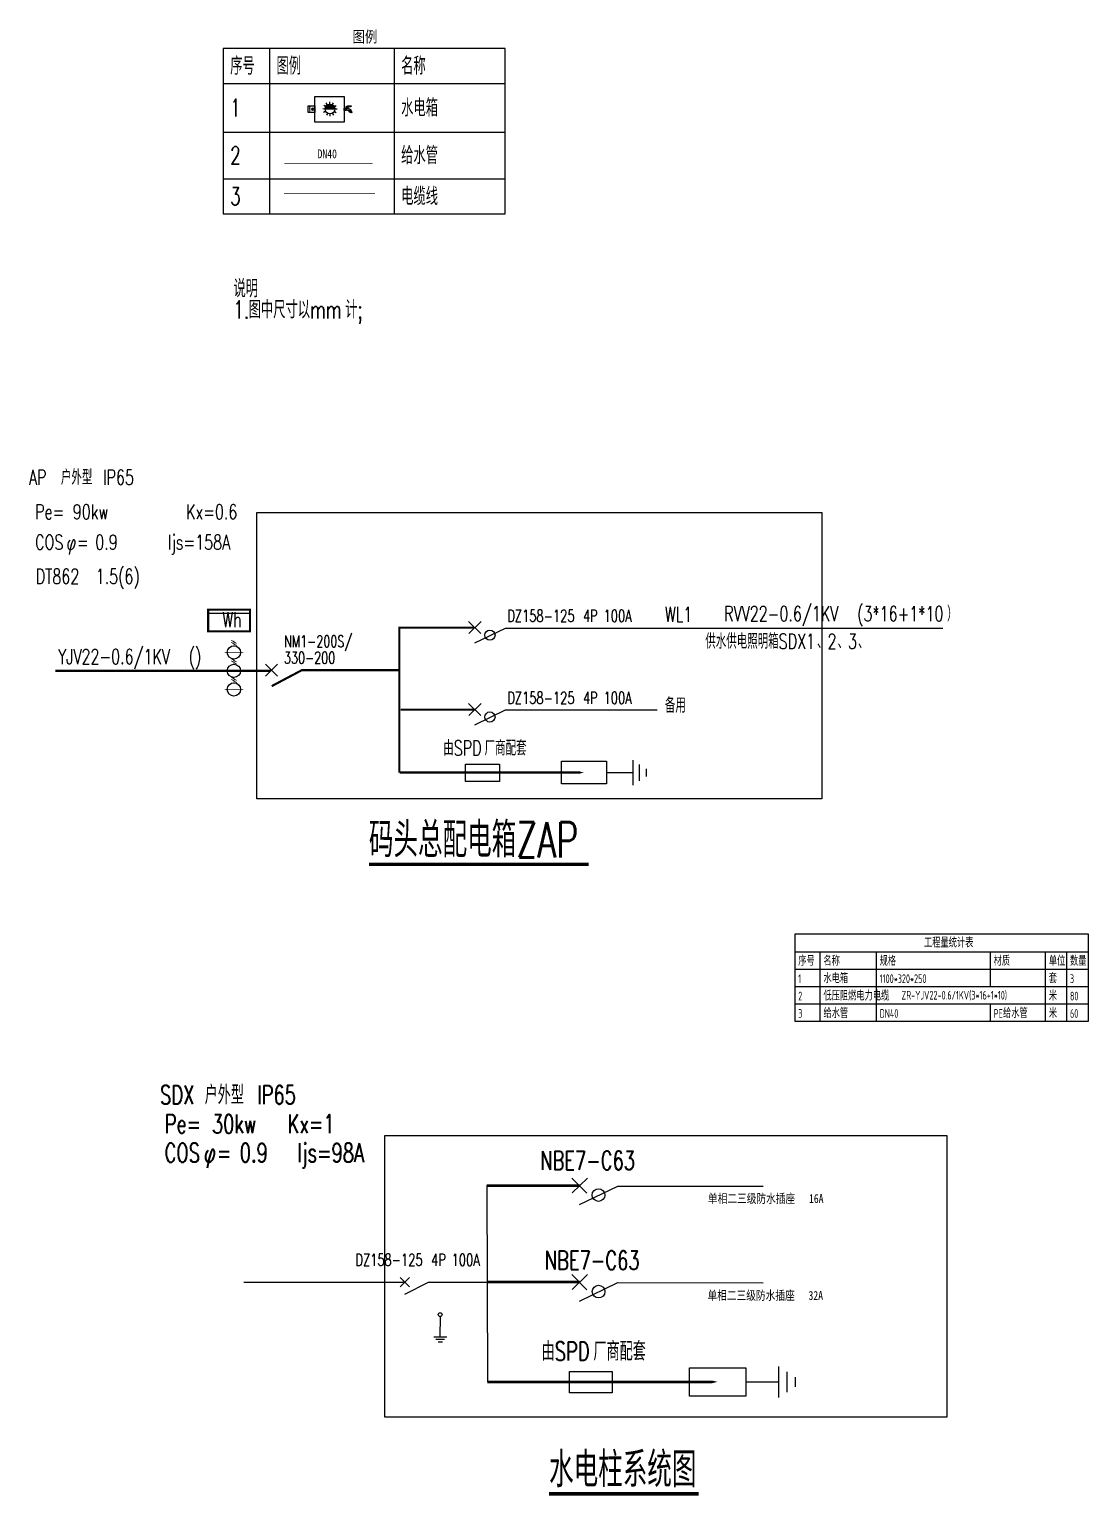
# Model space of a CAD drawing. Header units: millimetres. Extents: x -1003406 to 3312184, y 81337 to 716393.
# Drawn here: x 1513854 to 1545555, y 182218 to 226126 of the extents above; entities that cross this region are included whole.
import ezdxf

# ---------------------------------------------------------------- set-up
doc = ezdxf.new("R2010")
doc.units = ezdxf.units.MM
doc.header["$LTSCALE"] = 10
for name, pattern in [('CENTERX2', [4, 2.5, -0.5, 0.5, -0.5]), ('DASH', [0.35, 0.25, -0.1]), ('HIDDEN', [0.375, 0.25, -0.125])]:
    doc.linetypes.add(name, pattern=pattern)
doc.layers.get('0').update_dxf_attribs({"linetype": 'CONTINUOUS'})
for name, color, linetype in [('DIM_SYMB', 3, 'CONTINUOUS'), ('PUB_TAB', 7, 'CONTINUOUS'), ('PUB_TEXT', 7, 'CONTINUOUS'), ('W-ancillary measures附属措施', 1, 'CONTINUOUS')]:
    doc.layers.add(name, color=color, linetype=linetype)
doc.styles.add('-宋体', font='', dxfattribs={"width": 0.8})
doc.styles.get("Standard").update_dxf_attribs({"font": 'simplex.shx', "width": 0.7, "bigfont": 'hztxt.shx'})
doc.styles.add('TSSD_Dimension', font='Tssdeng.shx', dxfattribs={"width": 0.7, "bigfont": 'hztxt.shx'})
doc.styles.get('-宋体').set_extended_font_data('SimSun')
doc.linetypes.add('FENCELINE2', pattern='A,6.35,-2.54,[132,ltypeshp.shx,S=2.54,R=0,X=-2.54,Y=0],-2.54,25.4', length=36.83)

# ---------------------------------------------------------------- blocks, each defined once
blk = doc.blocks.new('slt')
for p, q in [((2.8, 1.5), (2.9, 1.8)), ((2.8, 1.5), (2.9, 1.6)), ((2.8, 1.5), (2.8, 1.5)), ((2.9, 1.3), (2.8, 1.5)), ((2.8, 1.4), (2.8, 1.5)), ((2.8, 1.3), (2.8, 1.4)), ((2.8, 1.3), (2.8, 1.3)), ((2.8, 1.2), (2.8, 1.3)), ((2.8, 1.3), (2.8, 1.3)), ((2.8, 1.3), (2.8, 1.3)), ((2.8, 1.3), (2.8, 1.3)), ((2.8, 1.2), (2.8, 1.2)), ((2.8, 1.2), (2.8, 1.2)), ((2.8, 1.2), (2.8, 1.2)), ((2.8, 1.2), (2.8, 1.1)), ((2.8, 1.2), (2.8, 1.2)), ((2.8, 1.2), (2.8, 1.2)), ((2.8, 1.1), (2.8, 1.1)), ((2.8, 1.1), (2.8, 1.1)), ((2.8, 1), (2.8, 1.1)), ((2.8, 0.9), (2.8, 1)), ((2.8, 0.9), (2.8, 0.9)), ((2.8, 0.9), (2.8, 0.9)), ((2.8, 0.8), (2.8, 0.9)), ((2.8, 0.5), (2.9, 0.8)), ((2.8, 0.7), (2.8, 0.8)), ((2.8, 0.6), (2.8, 0.7)), ((2.8, 0.7), (2.8, 0.7)), ((2.8, 0.5), (2.8, 0.6)), ((2.9, 0.2), (2.8, 0.5)), ((2.8, 0.5), (2.8, 0.5)), ((2.8, 0.5), (2.8, 0.5)), ((2.8, 0.5), (2.8, 0.3)), ((2.8, 0.3), (2.8, 0.2)), ((2.8, 0.2), (2.8, 0.2)), ((2.8, 0.2), (2.8, 0.1)), ((2.8, 0.1), (2.8, 0.1)), ((2.8, 0), (2.8, 0.1)), ((2.8, 0), (2.8, 0)), ((3.2, 1.8), (2.9, 1.8)), ((2.9, 1.6), (2.9, 1.8)), ((2.9, 1.2), (2.9, 1.3)), ((2.9, 0.8), (2.9, 1.2)), ((3.3, 1.2), (2.9, 1.2)), ((2.9, -0.2), (2.9, 0.2)), ((3.3, 1.6), (3.2, 1.8)), ((3.3, 1.5), (3.2, 1.8)), ((3.3, 1.5), (3.3, 1.6)), ((3.3, 1.5), (3.4, 1.4)), ((3.3, 1.3), (3.3, 1.5)), ((3.3, 1.5), (3.3, 1.5)), ((3.3, 1.2), (3.3, 1.3)), ((3.3, 0.8), (3.3, 1.2)), ((3.3, 0.5), (3.3, 0.8)), ((3.3, 0.2), (3.3, 0.5)), ((3.3, -0.2), (3.3, 0.2)), ((3.4, 1.4), (3.4, 1.3)), ((3.4, 1.3), (4.9, 1.3)), ((3.4, 1.3), (3.4, 1.2)), ((3.4, 1.2), (3.4, 1)), ((3.4, 1), (3.4, 0.8)), ((3.4, 0.8), (3.4, 0.5)), ((3.4, 0.5), (3.4, 0.2)), ((3.4, 0.2), (3.4, -0.1)), ((4.9, 1.5), (5.2, 1.7)), ((4.9, 1.5), (4.9, 1.3)), ((4.9, 1.5), (4.9, 1.5)), ((5, 1.5), (4.9, 1.5)), ((4.9, 1.3), (4.9, 1.3)), ((4.9, 1.3), (5, 1.3)), ((4.9, 1.3), (4.9, 1.3)), ((5, 1.4), (5, 1.5)), ((5, 1.2), (5, 1.4)), ((5, 1.3), (5, 1.2)), ((5, 1), (5, 1.2)), ((5, 1.2), (5, 1.1)), ((5, 1.1), (5, 0.9)), ((5, 0.8), (5, 1)), ((5, 0.9), (5, 0.7)), ((5, 0.5), (5, 0.8)), ((5, 0.7), (5, 0.5)), ((5, 0.2), (5, 0.5)), ((5, 0.5), (5, 0.2)), ((5, -0.1), (5, 0.2)), ((5, 0.2), (5, 0)), ((5, 0), (5, -0.2)), ((5.2, 3), (5.4, 3.2)), ((5.2, 1.7), (5.2, 3)), ((5.2, 3), (5.2, 3)), ((5.2, 3), (5.3, 3)), ((5.2, 1.8), (5.2, 1.7)), ((5.3, 1.8), (5.2, 1.8)), ((5.2, 1.7), (5.3, 1.7)), ((5.2, 1.7), (5.2, 1.6)), ((5.2, 1.7), (5.2, 1.7)), ((5.2, 1.7), (5.3, 1.7)), ((5.2, 1.6), (5.3, 1.5)), ((5.3, 3), (5.5, 3)), ((5.5, 1.8), (5.3, 1.8)), ((5.4, 1.6), (5.3, 1.7)), ((5.3, 1.7), (5.3, 1.7)), ((5.3, 1.7), (5.3, 1.7)), ((5.3, 1.7), (5.3, 1.7)), ((5.3, 1.5), (5.3, 1.4)), ((5.3, 1.4), (5.3, 1.1)), ((5.3, 1.1), (5.3, 0.8)), ((5.3, 0.8), (5.3, 0.5)), ((5.3, 0.5), (5.3, 0.2)), ((5.3, 0.2), (5.3, -0.2)), ((5.4, 3.6), (5.4, 3.6)), ((5.4, 3.6), (5.5, 3.6)), ((5.4, 3.6), (5.4, 3.6)), ((5.4, 3.2), (5.4, 3.6)), ((5.4, 3.2), (5.5, 3.2)), ((5.4, 3.2), (5.4, 3.2)), ((5.4, 1.6), (5.4, 1.6)), ((5.5, 1.6), (5.4, 1.6)), ((5.4, 1.6), (5.4, 1.6)), ((5.5, 3.7), (5.6, 3.7)), ((5.5, 3.6), (5.5, 3.7)), ((5.5, 3.2), (5.6, 3.3)), ((5.5, 3), (5.7, 3)), ((5.7, 1.8), (5.5, 1.8)), ((5.6, 1.5), (5.5, 1.6)), ((5.6, 3.7), (5.7, 3.7)), ((5.6, 3.3), (5.7, 3.3)), ((5.7, 1.5), (5.6, 1.5)), ((5.7, 3.7), (6.5, 3.7)), ((5.7, 3.3), (5.9, 3.3)), ((5.7, 3), (5.9, 3.1)), ((5.9, 1.8), (5.7, 1.8)), ((5.7, 1.5), (5.7, 1.5)), ((5.8, 1.5), (5.7, 1.5)), ((6, 1.4), (5.8, 1.5)), ((5.9, 3.3), (6.1, 3.3)), ((5.9, 3.1), (6.1, 3.1)), ((6.1, 1.8), (5.9, 1.8)), ((6, 1.4), (6, 1.4)), ((6.2, 1.4), (6, 1.4)), ((6.1, 3.3), (6.3, 3.3)), ((6.1, 3.1), (6.3, 3.1)), ((6.3, 1.8), (6.1, 1.8)), ((6.2, 1.8), (6.3, 1.8)), ((6.4, 1.4), (6.2, 1.4)), ((6.2, 1.4), (6.2, 1.4)), ((6.3, 3.3), (6.4, 3.3)), ((6.3, 3.1), (6.5, 3.1)), ((6.3, 1.8), (6.4, 1.8)), ((6.5, 1.8), (6.3, 1.8)), ((6.4, 3.3), (6.6, 3.3)), ((6.4, 1.8), (6.6, 1.8)), ((6.5, 1.5), (6.4, 1.4)), ((6.4, 1.4), (6.4, 1.4)), ((6.6, 3.7), (6.5, 3.7)), ((6.6, 3.7), (6.5, 3.7)), ((6.5, 3.7), (6.5, 3.7)), ((6.5, 3.1), (6.7, 3)), ((6.7, 1.8), (6.5, 1.8)), ((6.5, 1.5), (6.5, 1.5)), ((6.6, 1.5), (6.5, 1.5)), ((6.6, 3.8), (6.6, 3.7)), ((6.7, 3.8), (6.6, 3.8)), ((6.6, 3.3), (6.7, 3.2)), ((6.6, 1.7), (6.6, 1.8)), ((6.6, 1.8), (6.6, 1.8)), ((6.6, 1.8), (6.7, 1.8)), ((6.7, 1.7), (6.6, 1.7)), ((6.6, 1.7), (6.8, 1.7)), ((6.6, 1.5), (6.6, 1.7)), ((6.6, 1.7), (6.6, 1.7)), ((6.6, 1.5), (6.6, 1.5)), ((6.6, 1.5), (6.6, 1.5)), ((6.6, 1.5), (6.6, 1.5)), ((6.6, 1.5), (6.6, 1.5)), ((6.6, 1.5), (6.7, 1.5)), ((6.7, 3.9), (6.7, 3.8)), ((6.8, 3.9), (6.7, 3.9)), ((6.7, 3.2), (6.7, 3.2)), ((6.7, 3.2), (6.9, 3)), ((6.7, 3), (6.8, 3)), ((6.7, 1.8), (6.7, 1.7)), ((6.7, 1.8), (6.7, 1.8)), ((6.8, 1.8), (6.7, 1.8)), ((6.7, 1.7), (6.7, 1.7)), ((6.9, 1.5), (6.7, 1.5)), ((6.9, 4), (6.8, 3.9)), ((6.8, 3), (6.9, 3)), ((6.9, 1.8), (6.8, 1.8)), ((6.8, 1.7), (6.9, 1.7)), ((7, 4), (6.9, 4)), ((6.9, 3.2), (7, 3.3)), ((6.9, 3.2), (6.9, 3.1)), ((6.9, 3.1), (6.9, 3)), ((6.9, 3), (6.9, 1.7)), ((6.9, 3), (6.9, 3)), ((6.9, 3), (6.9, 3)), ((6.9, 3), (6.9, 3)), ((6.9, 3), (6.9, 3)), ((6.9, 3), (6.9, 3)), ((6.9, 1.7), (6.9, 1.8)), ((6.9, 1.7), (6.9, 1.7)), ((7.1, 1.4), (6.9, 1.5)), ((7.1, 4), (7, 4)), ((7.1, 3.4), (7, 3.3)), ((7, 3.3), (7, 3.3)), ((7.3, 4.1), (7.1, 4.1)), ((7.1, 4.1), (7.1, 4)), ((7.2, 3.5), (7.1, 3.5)), ((7.1, 3.5), (7.1, 3.4)), ((7.2, 3.5), (7.1, 3.5)), ((7.1, 3.5), (7.1, 3.4)), ((7.1, 3.4), (7.1, 3.4)), ((7.1, 1.4), (7.3, 1.4)), ((7.3, 3.6), (7.2, 3.5)), ((7.3, 3.6), (7.2, 3.5)), ((7.3, 4.1), (10.4, 4.1)), ((7.4, 3.6), (7.3, 3.6)), ((7.4, 3.6), (7.3, 3.6)), ((7.3, 3.6), (7.3, 3.6)), ((7.3, 1.4), (7.4, 1.3)), ((7.5, 3.7), (7.4, 3.6)), ((7.4, 3.6), (7.4, 3.6)), ((7.5, 3.6), (7.4, 3.6)), ((7.4, 1.3), (7.5, 1.3)), ((7.6, 3.7), (7.5, 3.7)), ((7.5, 3.6), (10.3, 3.6)), ((7.5, 1.3), (8, 1.3)), ((7.6, 3.7), (10.4, 3.7)), ((8, 1.3), (8.5, 1)), ((8.5, 1), (9, 0.7)), ((9, 0.7), (9, 0.7)), ((9, 0.7), (9.5, 0)), ((9.6, 0), (9.5, 0)), ((9.5, 0), (9.5, 0)), ((9.5, 0), (9.6, 0)), ((9.6, 0), (9.6, 0)), ((9.6, 0), (9.7, 0)), ((9.7, 0), (9.7, 0)), ((9.7, 0), (9.7, 0)), ((9.7, 0), (9.7, 0)), ((9.7, 0), (9.7, 0)), ((10.4, 3.6), (10.3, 3.6)), ((10.4, 4.1), (10.5, 4.1)), ((10.4, 3.7), (10.5, 3.7)), ((10.5, 3.6), (10.4, 3.6)), ((10.5, 4.1), (10.6, 4.1)), ((10.5, 3.7), (10.6, 3.7)), ((10.6, 3.6), (10.5, 3.6)), ((10.6, 4.1), (10.7, 4.1)), ((10.6, 3.7), (10.7, 3.7)), ((10.7, 3.6), (10.6, 3.6)), ((10.6, 3.6), (10.6, 3.6)), ((10.7, 4.1), (10.7, 3.6)), ((10.7, 4.1), (10.7, 4.1)), ((10.7, 4.1), (10.7, 4.1)), ((10.7, 3.7), (10.7, 3.7)), ((10.7, 3.7), (10.7, 3.6)), ((10.7, 3.6), (10.7, 3.6)), ((10.7, 3.6), (10.7, 3.6)), ((2.8, 0), (2.8, -0.1)), ((2.8, -0.2), (2.8, -0.1)), ((2.8, -0.1), (2.8, -0.1)), ((2.8, -0.2), (2.8, -0.2)), ((2.8, -0.2), (2.8, -0.2)), ((2.8, -0.2), (2.8, -0.3)), ((2.8, -0.3), (2.8, -0.4)), ((2.8, -0.3), (2.8, -0.3)), ((2.8, -0.6), (2.8, -0.4)), ((2.8, -0.6), (2.9, -0.4)), ((2.8, -0.4), (2.8, -0.4)), ((2.9, -0.7), (2.8, -0.6)), ((2.8, -0.6), (2.9, -0.9)), ((2.8, -0.6), (2.8, -0.6)), ((3.3, -0.2), (2.9, -0.2)), ((2.9, -0.4), (2.9, -0.2)), ((2.9, -0.9), (2.9, -0.7)), ((3.2, -0.9), (2.9, -0.9)), ((3.3, -0.6), (3.2, -0.9)), ((3.2, -0.9), (3.3, -0.7)), ((3.3, -0.4), (3.3, -0.2)), ((3.3, -0.6), (3.3, -0.4)), ((3.4, -0.4), (3.3, -0.6)), ((3.3, -0.6), (3.3, -0.6)), ((3.3, -0.7), (3.3, -0.6)), ((3.4, -0.1), (3.4, -0.3)), ((3.4, -0.3), (3.4, -0.4)), ((3.4, -0.4), (4.9, -0.4)), ((3.4, -0.4), (3.4, -0.4)), ((4.9, -0.4), (4.9, -0.4)), ((4.9, -0.4), (4.9, -0.5)), ((5, -0.4), (4.9, -0.4)), ((4.9, -0.4), (4.9, -0.4)), ((4.9, -0.6), (5, -0.5)), ((4.9, -0.5), (4.9, -0.6)), ((5.2, -0.8), (4.9, -0.6)), ((5, -0.3), (5, -0.1)), ((5, -0.2), (5, -0.3)), ((5, -0.3), (5, -0.4)), ((5, -0.4), (5, -0.3)), ((5, -0.5), (5, -0.4)), ((5.3, -0.6), (5.2, -0.7)), ((5.2, -0.7), (5.2, -0.8)), ((5.4, -0.7), (5.2, -0.8)), ((5.3, -0.2), (5.3, -0.4)), ((5.3, -0.4), (5.3, -0.6)), ((5.6, -0.7), (5.4, -0.7)), ((5.8, -0.7), (5.6, -0.7)), ((6, -0.7), (5.8, -0.7)), ((6.1, -0.7), (6, -0.7)), ((6.3, -0.7), (6.1, -0.7)), ((6.5, -0.6), (6.3, -0.7)), ((6.7, -0.6), (6.5, -0.6)), ((6.7, -0.6), (6.9, -0.5)), ((6.9, -0.5), (7.1, -0.5)), ((7.3, -0.5), (7.1, -0.5)), ((7.4, -0.4), (7.3, -0.5)), ((7.4, -0.4), (7.5, -0.4)), ((7.5, -0.4), (7.7, -0.5)), ((7.7, -0.5), (7.8, -0.6)), ((7.8, -0.6), (8.1, -1)), ((8, -1.5), (8, -1.5)), ((8, -1.5), (8, -1.5)), ((8, -1.6), (8, -1.5)), ((8, -1.5), (8, -1.5)), ((8, -1.5), (8.1, -1.5)), ((8, -1.6), (8, -1.6)), ((8, -1.5), (8.1, -1.5)), ((8, -1.5), (8.1, -1.5)), ((8, -1.5), (8, -1.6)), ((8.1, -1.5), (8, -1.5)), ((8.1, -1.5), (8, -1.5)), ((8, -1.6), (8, -1.6)), ((8.1, -1.6), (8, -1.6)), ((8, -1.6), (8, -1.6)), ((8, -1.6), (8.5, -2.3)), ((8, -1.6), (8, -1.6)), ((8, -1.6), (8, -1.6)), ((8, -1.6), (8, -1.6)), ((8, -1.6), (8, -1.6)), ((8, -1.6), (8, -1.6)), ((8, -1.6), (8, -1.6)), ((8, -1.6), (8, -1.6)), ((8, -1.6), (8, -1.6)), ((8, -1.6), (8.1, -1.6)), ((8, -1.6), (8, -1.6)), ((8, -1.6), (8, -1.6)), ((8, -1.6), (8, -1.6)), ((8.1, -1), (8.1, -1.1)), ((8.1, -1), (8.2, -1.1)), ((8.1, -1.1), (8.1, -1.1)), ((8.1, -1.1), (8.1, -1.1)), ((8.1, -1.2), (8.1, -1.1)), ((8.1, -1.2), (8.1, -1.2)), ((8.1, -1.3), (8.1, -1.2)), ((8.1, -1.2), (8.1, -1.2)), ((8.1, -1.2), (8.1, -1.2)), ((8.1, -1.3), (8.1, -1.3)), ((8.2, -1.3), (8.1, -1.3)), ((8.1, -1.4), (8.1, -1.4)), ((8.1, -1.5), (8.1, -1.4)), ((8.1, -1.4), (8.1, -1.4)), ((8.1, -1.4), (8.1, -1.5)), ((8.2, -1.4), (8.1, -1.4)), ((8.1, -1.4), (8.1, -1.4)), ((8.1, -1.4), (8.1, -1.4)), ((8.1, -1.4), (8.1, -1.5)), ((8.1, -1.5), (8.1, -1.5)), ((8.1, -1.5), (8.1, -1.5)), ((8.1, -1.5), (8.1, -1.5)), ((8.1, -1.5), (8.1, -1.5)), ((8.1, -1.5), (8.1, -1.5)), ((8.1, -1.5), (8.1, -1.5)), ((8.1, -1.5), (8.1, -1.5)), ((8.1, -1.5), (8.1, -1.5)), ((8.1, -1.5), (8.1, -1.5)), ((8.1, -1.6), (8.1, -1.5)), ((8.1, -1.5), (8.1, -1.6)), ((8.1, -1.5), (8.1, -1.6)), ((8.1, -1.5), (8.1, -1.5)), ((8.1, -1.5), (8.1, -1.5)), ((8.1, -1.5), (8.1, -1.5)), ((8.1, -1.5), (8.1, -1.5)), ((8.1, -1.5), (8.1, -1.6)), ((8.1, -1.6), (8.1, -1.6)), ((8.1, -1.6), (8.1, -1.6)), ((8.1, -1.6), (8.1, -1.6)), ((8.1, -1.6), (8.1, -1.6)), ((8.1, -1.6), (8.2, -1.6)), ((8.1, -1.6), (8.1, -1.6)), ((8.1, -1.6), (8.1, -1.6)), ((8.1, -1.6), (8.1, -1.6)), ((8.1, -1.6), (8.1, -1.6)), ((8.1, -1.6), (8.1, -1.6)), ((8.1, -1.6), (8.6, -2.2)), ((8.1, -1.6), (8.1, -1.6)), ((8.2, -1.1), (8.3, -1)), ((8.2, -1.1), (8.2, -1.1)), ((8.2, -1.3), (8.2, -1.3)), ((8.3, -1.3), (8.2, -1.3)), ((8.2, -1.3), (8.2, -1.3)), ((8.2, -1.3), (8.2, -1.3)), ((8.2, -1.4), (8.2, -1.3)), ((8.2, -1.3), (8.2, -1.3)), ((8.2, -1.3), (8.2, -1.4)), ((8.2, -1.3), (8.2, -1.3)), ((8.2, -1.3), (8.2, -1.3)), ((8.2, -1.3), (8.2, -1.3)), ((8.2, -1.3), (8.2, -1.3)), ((8.2, -1.3), (8.2, -1.3)), ((8.2, -1.3), (8.2, -1.3)), ((8.2, -1.3), (8.2, -1.4)), ((8.2, -1.4), (8.2, -1.4)), ((8.2, -1.4), (8.2, -1.4)), ((8.2, -1.4), (8.2, -1.4)), ((8.2, -1.4), (8.2, -1.4)), ((8.2, -1.6), (8.2, -1.5)), ((8.2, -1.5), (8.2, -1.5)), ((8.2, -1.5), (8.3, -1.5)), ((8.3, -1.5), (8.2, -1.5)), ((8.2, -1.5), (8.2, -1.5)), ((8.2, -1.5), (8.2, -1.5)), ((8.2, -1.5), (8.2, -1.5)), ((8.2, -1.5), (8.2, -1.5)), ((8.2, -1.5), (8.7, -2.2)), ((8.2, -1.5), (8.2, -1.5)), ((8.2, -1.5), (8.2, -1.5)), ((8.2, -1.5), (8.3, -1.5)), ((8.2, -1.5), (8.7, -2.2)), ((8.3, -1), (8.4, -1)), ((8.3, -1.3), (8.4, -1.2)), ((8.3, -1.3), (8.4, -1.3)), ((8.3, -1.3), (8.3, -1.3)), ((8.3, -1.5), (8.4, -1.4)), ((8.3, -1.5), (8.3, -1.5)), ((8.3, -1.5), (8.3, -1.5)), ((8.3, -1.5), (8.3, -1.5)), ((8.3, -1.5), (8.3, -1.5)), ((8.3, -1.5), (8.3, -1.5)), ((8.4, -1), (8.6, -0.9)), ((8.4, -1.2), (8.5, -1.2)), ((8.4, -1.3), (8.4, -1.3)), ((8.5, -1.3), (8.4, -1.3)), ((8.4, -1.4), (8.5, -1.4)), ((8.4, -1.4), (8.4, -1.4)), ((8.4, -1.4), (8.4, -1.4)), ((8.4, -1.4), (8.4, -1.4)), ((8.4, -1.4), (8.4, -1.4)), ((8.4, -1.4), (8.4, -1.4)), ((8.4, -1.4), (8.9, -2.1)), ((8.4, -1.4), (8.4, -1.4)), ((8.4, -1.4), (8.4, -1.4)), ((8.4, -1.4), (8.9, -2.1)), ((8.4, -1.4), (8.4, -1.4)), ((8.5, -1.2), (8.7, -1)), ((8.7, -1.2), (8.5, -1.3)), ((8.5, -1.4), (8.5, -1.3)), ((8.5, -1.3), (8.6, -1.3)), ((8.5, -1.4), (8.5, -1.4)), ((8.5, -1.4), (8.5, -1.4)), ((8.5, -1.4), (8.5, -1.4)), ((8.5, -2.3), (8.6, -2.3)), ((8.5, -2.3), (8.5, -2.3)), ((8.5, -2.3), (8.5, -2.3)), ((8.6, -0.9), (8.8, -0.7)), ((8.6, -1.3), (8.6, -1.3)), ((8.6, -1.3), (9.1, -2)), ((8.6, -1.3), (8.6, -1.3)), ((8.6, -1.3), (8.7, -1.3)), ((8.6, -2.3), (8.7, -2.2)), ((8.6, -2.2), (8.6, -2.2)), ((8.6, -2.3), (8.6, -2.2)), ((8.6, -2.2), (8.6, -2.3)), ((8.6, -2.3), (8.6, -2.3)), ((8.6, -2.3), (8.6, -2.3)), ((8.6, -2.3), (8.6, -2.3)), ((8.7, -1), (8.9, -0.9)), ((8.7, -1), (8.7, -1)), ((8.8, -1.1), (8.7, -1.2)), ((8.7, -1.2), (8.7, -1.2)), ((8.7, -1.2), (8.8, -1.2)), ((8.7, -1.3), (8.7, -1.2)), ((8.7, -1.3), (8.7, -1.3)), ((8.7, -1.3), (8.7, -1.3)), ((8.7, -1.3), (8.7, -1.3)), ((8.7, -1.3), (8.7, -1.3)), ((8.7, -1.3), (8.7, -1.3)), ((8.7, -1.3), (8.7, -1.3)), ((8.7, -1.3), (9.2, -2)), ((8.7, -2.2), (8.7, -2.2)), ((8.7, -2.2), (8.7, -2.2)), ((8.7, -2.2), (8.7, -2.2)), ((8.7, -2.2), (8.7, -2.2)), ((8.7, -2.2), (8.7, -2.2)), ((8.7, -2.2), (8.8, -2.2)), ((8.8, -0.7), (9, -0.6)), ((9, -1), (8.8, -1.1)), ((8.8, -1.2), (8.9, -1.1)), ((8.8, -1.2), (8.8, -1.2)), ((8.8, -1.2), (8.8, -1.2)), ((8.8, -1.2), (8.8, -1.2)), ((8.8, -1.2), (9.3, -1.8)), ((8.8, -1.2), (8.8, -1.2)), ((8.8, -1.2), (8.8, -1.2)), ((8.8, -2.2), (8.9, -2.1)), ((8.8, -2.2), (8.8, -2.2)), ((8.8, -2.2), (8.8, -2.2)), ((8.8, -2.2), (8.8, -2.2)), ((8.8, -2.2), (8.8, -2.2)), ((8.8, -2.2), (8.8, -2.2)), ((8.8, -2.2), (8.8, -2.2)), ((8.9, -0.9), (9.1, -0.8)), ((8.9, -1.1), (8.9, -1.1)), ((8.9, -1.1), (8.9, -1.1)), ((8.9, -1.1), (8.9, -1.1)), ((8.9, -1.1), (9, -1.1)), ((8.9, -1.1), (8.9, -1.1)), ((8.9, -1.1), (9.4, -1.8)), ((8.9, -2.1), (8.9, -2.1)), ((8.9, -2.1), (8.9, -2.1)), ((8.9, -2.1), (8.9, -2.1)), ((8.9, -2.1), (9, -2.1)), ((9, -0.6), (9.2, -0.4)), ((9.2, -0.8), (9, -1)), ((9, -1), (9, -1)), ((9, -1), (9.1, -1)), ((9, -1), (9, -1)), ((9, -1.1), (9, -1)), ((9, -1.1), (9, -1.1)), ((9, -2.1), (9.1, -2)), ((9, -2.1), (9, -2.1)), ((9, -2.1), (9, -2.1)), ((9, -2.1), (9, -2.1)), ((9, -2.1), (9, -2.1)), ((9, -2.1), (9, -2.1)), ((9, -2.1), (9, -2.1)), ((9.1, -0.8), (9.3, -0.6)), ((9.1, -1), (9.2, -0.9)), ((9.1, -1), (9.1, -1)), ((9.1, -1), (9.1, -1)), ((9.1, -1), (9.1, -1)), ((9.1, -1), (9.6, -1.7)), ((9.1, -2), (9.1, -2)), ((9.1, -2), (9.1, -2)), ((9.1, -2), (9.1, -2)), ((9.2, -2.1), (9.1, -2)), ((9.1, -2), (9.1, -2)), ((9.1, -2), (9.2, -2)), ((9.2, -0.4), (9.3, -0.3)), ((9.3, -0.7), (9.2, -0.8)), ((9.2, -0.9), (9.2, -0.9)), ((9.2, -0.9), (9.7, -1.6)), ((9.2, -0.9), (9.2, -0.9)), ((9.2, -0.9), (9.2, -0.9)), ((9.2, -0.9), (9.3, -0.9)), ((9.2, -0.9), (9.2, -0.9)), ((9.2, -1.9), (9.3, -1.9)), ((9.2, -1.9), (9.2, -1.9)), ((9.2, -2), (9.2, -1.9)), ((9.2, -2), (9.2, -2)), ((9.2, -2), (9.2, -2)), ((9.2, -2), (9.2, -2)), ((9.2, -2.1), (9.2, -2.2)), ((9.2, -2.1), (9.2, -2.1)), ((9.3, -2.1), (9.2, -2.1)), ((9.2, -2.2), (9.3, -2.2)), ((9.5, -2.4), (9.2, -2.2)), ((9.3, -0.3), (9.4, -0.2)), ((9.3, -0.6), (9.5, -0.5)), ((9.3, -0.6), (9.3, -0.6)), ((9.4, -0.7), (9.3, -0.7)), ((9.3, -0.8), (9.4, -0.7)), ((9.3, -0.8), (9.3, -0.8)), ((9.3, -0.8), (9.3, -0.8)), ((9.3, -0.8), (9.3, -0.8)), ((9.3, -0.9), (9.3, -0.8)), ((9.3, -0.8), (9.3, -0.8)), ((9.3, -0.8), (9.3, -0.8)), ((9.3, -0.8), (9.3, -0.8)), ((9.3, -0.8), (9.3, -0.8)), ((9.3, -0.8), (9.9, -1.5)), ((9.3, -1.8), (9.4, -1.8)), ((9.3, -1.9), (9.3, -1.8)), ((9.3, -1.9), (9.3, -1.9)), ((9.3, -1.9), (9.3, -1.9)), ((9.3, -1.9), (9.3, -1.9)), ((9.3, -1.9), (9.3, -1.9)), ((9.3, -1.9), (9.3, -1.9)), ((9.3, -2.1), (9.5, -2.1)), ((9.4, -2.1), (9.3, -2.1)), ((9.3, -2.1), (9.3, -2.1)), ((9.3, -2.2), (9.3, -2.1)), ((9.4, -0.2), (9.5, -0.1)), ((9.5, -0.6), (9.4, -0.7)), ((9.4, -0.7), (9.4, -0.7)), ((10, -1.4), (9.4, -0.7)), ((9.4, -0.7), (9.5, -0.7)), ((9.4, -1.8), (9.5, -1.8)), ((9.5, -2), (9.4, -2.1)), ((9.5, -0.1), (9.6, -0.1)), ((9.5, -0.5), (9.6, -0.3)), ((9.6, -0.4), (9.5, -0.6)), ((9.5, -0.6), (9.6, -0.6)), ((9.5, -0.7), (9.5, -0.6)), ((9.5, -0.7), (9.5, -0.7)), ((9.5, -0.7), (9.5, -0.7)), ((9.5, -0.7), (9.5, -0.7)), ((9.5, -1.7), (9.6, -1.7)), ((9.5, -1.8), (9.5, -1.7)), ((9.5, -1.8), (9.5, -1.8)), ((9.5, -1.8), (9.5, -1.8)), ((9.5, -1.8), (9.5, -1.8)), ((9.5, -1.8), (9.5, -1.8)), ((9.5, -2.1), (9.6, -2)), ((9.6, -2), (9.5, -2)), ((9.5, -2.4), (9.5, -2.5)), ((9.5, -2.5), (9.5, -2.4)), ((9.5, -2.5), (9.5, -2.5)), ((9.5, -2.5), (9.6, -2.5)), ((9.5, -2.5), (9.5, -2.5)), ((9.6, -2.5), (9.5, -2.5)), ((9.7, -2.8), (9.5, -2.5)), ((9.6, -0.1), (9.6, 0)), ((9.6, 0), (9.6, 0)), ((9.6, -0.3), (9.7, -0.2)), ((9.7, -0.4), (9.6, -0.4)), ((9.6, -0.6), (9.7, -0.5)), ((9.6, -0.6), (9.6, -0.6)), ((9.6, -0.6), (9.6, -0.6)), ((9.6, -0.6), (9.6, -0.6)), ((9.6, -0.6), (9.6, -0.6)), ((9.6, -0.6), (9.6, -0.6)), ((9.6, -0.6), (9.6, -0.6)), ((9.6, -0.6), (9.6, -0.6)), ((9.6, -0.6), (10.1, -1.3)), ((9.6, -1.7), (9.7, -1.6)), ((9.6, -1.7), (9.6, -1.7)), ((9.6, -1.7), (9.6, -1.7)), ((9.6, -1.7), (9.6, -1.7)), ((9.6, -1.7), (9.6, -1.7)), ((9.6, -1.7), (9.6, -1.7)), ((9.7, -1.9), (9.6, -2)), ((9.6, -2), (9.7, -1.9)), ((9.7, -2.4), (9.6, -2.4)), ((9.6, -2.4), (9.6, -2.5)), ((9.6, -2.5), (9.7, -2.4)), ((9.8, -0.1), (9.7, 0)), ((9.7, -0.2), (9.8, -0.1)), ((9.7, -0.2), (9.8, -0.3)), ((9.8, -0.2), (9.7, -0.2)), ((9.7, -0.2), (9.7, -0.2)), ((9.7, -0.2), (9.7, -0.2)), ((9.7, -0.2), (9.7, -0.2)), ((9.8, -0.3), (9.7, -0.4)), ((9.7, -0.5), (9.8, -0.4)), ((9.7, -0.5), (9.7, -0.5)), ((9.7, -0.5), (9.7, -0.5)), ((9.7, -0.5), (9.7, -0.5)), ((9.7, -0.5), (9.7, -0.5)), ((9.7, -0.5), (9.7, -0.5)), ((10.2, -1.2), (9.7, -0.5)), ((9.7, -1.6), (9.8, -1.6)), ((9.7, -1.6), (9.7, -1.6)), ((9.7, -1.6), (9.7, -1.6)), ((9.7, -1.9), (9.9, -1.8)), ((9.9, -1.8), (9.7, -1.9)), ((9.7, -2.4), (9.8, -2.3)), ((9.9, -2.3), (9.7, -2.4)), ((9.7, -2.8), (9.7, -2.8)), ((9.7, -2.8), (9.7, -2.8)), ((9.7, -2.8), (9.8, -2.8)), ((10, -3.1), (9.7, -2.8)), ((9.8, -2.8), (9.7, -2.8)), ((9.8, -0.1), (9.8, -0.1)), ((9.8, -0.1), (9.8, -0.1)), ((9.8, -0.1), (9.8, -0.1)), ((9.8, -0.1), (9.8, -0.1)), ((9.8, -0.1), (9.8, -0.1)), ((9.8, -0.1), (9.8, -0.1)), ((9.8, -0.1), (9.8, -0.1)), ((9.8, -0.1), (9.8, -0.1)), ((9.8, -0.1), (9.8, -0.1)), ((9.8, -0.1), (9.8, -0.1)), ((9.8, -0.1), (9.8, -0.2)), ((9.8, -0.1), (9.8, -0.1)), ((9.8, -0.1), (9.8, -0.1)), ((9.8, -0.1), (9.8, -0.1)), ((9.9, -0.1), (9.8, -0.1)), ((9.8, -0.1), (9.8, -0.1)), ((10.4, -1), (9.8, -0.3)), ((9.8, -0.3), (9.9, -0.3)), ((9.8, -0.4), (9.8, -0.3)), ((9.8, -0.4), (9.8, -0.4)), ((9.8, -0.4), (9.8, -0.4)), ((9.8, -0.4), (9.8, -0.4)), ((9.8, -0.4), (9.8, -0.4)), ((9.8, -0.4), (9.8, -0.4)), ((9.8, -0.4), (9.8, -0.4)), ((9.8, -0.4), (9.8, -0.4)), ((9.8, -0.4), (9.8, -0.4)), ((9.8, -0.4), (10.3, -1.1)), ((9.8, -1.5), (9.9, -1.5)), ((9.8, -1.5), (9.8, -1.5)), ((9.8, -1.5), (9.8, -1.5)), ((9.8, -1.6), (9.8, -1.5)), ((9.8, -1.6), (9.8, -1.6)), ((9.8, -2.3), (10, -2.2)), ((9.9, -2.8), (9.8, -2.8)), ((9.8, -2.8), (9.8, -2.8)), ((9.8, -2.8), (9.9, -2.8)), ((9.9, -0.1), (9.9, -0.1)), ((9.9, -0.1), (9.9, -0.1)), ((9.9, -0.1), (9.9, -0.1)), ((10, -0.1), (9.9, -0.1)), ((9.9, -0.1), (10, -0.1)), ((9.9, -0.1), (9.9, -0.1)), ((9.9, -0.1), (9.9, -0.1)), ((10, -0.1), (9.9, -0.1)), ((10, -0.2), (9.9, -0.3)), ((9.9, -0.3), (10, -0.2)), ((9.9, -0.3), (10, -0.3)), ((9.9, -0.3), (9.9, -0.3)), ((9.9, -0.3), (9.9, -0.3)), ((9.9, -0.3), (9.9, -0.3)), ((9.9, -0.3), (9.9, -0.3)), ((9.9, -0.3), (9.9, -0.3)), ((9.9, -0.3), (9.9, -0.3)), ((9.9, -1.5), (10, -1.4)), ((9.9, -1.5), (9.9, -1.5)), ((9.9, -1.5), (9.9, -1.5)), ((9.9, -1.5), (9.9, -1.5)), ((9.9, -1.5), (9.9, -1.5)), ((10, -1.7), (9.9, -1.8)), ((9.9, -1.8), (10, -1.7)), ((10, -2.2), (9.9, -2.3)), ((10, -2.7), (9.9, -2.8)), ((9.9, -2.8), (10, -2.8)), ((10, -0.1), (10.1, 0)), ((10, 0), (10, 0)), ((10.1, 0), (10, 0)), ((10, -0.1), (10, 0)), ((10, 0), (10, 0)), ((10, 0), (10, -0.1)), ((10, 0), (10, -0.1)), ((10, 0), (10, 0)), ((10, 0), (10, -0.1)), ((10, 0), (10, 0)), ((10, 0), (10, 0)), ((10, -0.1), (10, -0.2)), ((10, -0.1), (10, -0.1)), ((10.1, -0.1), (10, -0.1)), ((10, -0.1), (10.1, -0.1)), ((10, -0.1), (10, -0.1)), ((10, -0.2), (10.1, -0.1)), ((10, -0.1), (10, -0.1)), ((10.1, -0.1), (10, -0.1)), ((10, -0.1), (10, -0.1)), ((10, -0.1), (10, -0.1)), ((10, -0.1), (10, -0.1)), ((10, -0.1), (10, -0.1)), ((10, -0.1), (10, -0.1)), ((10, -0.2), (10, -0.1)), ((10, -0.1), (10, -0.1)), ((10, -0.1), (10, -0.1)), ((10, -0.1), (10, -0.1)), ((10, -0.1), (10, -0.1)), ((10, -0.3), (10, -0.2)), ((10, -0.2), (10, -0.2)), ((10, -0.2), (10, -0.2)), ((10, -0.2), (10, -0.2)), ((10, -0.2), (10, -0.2)), ((10, -0.2), (10, -0.2)), ((10, -0.2), (10, -0.2)), ((10.5, -0.9), (10, -0.2)), ((10, -0.2), (10, -0.2)), ((10, -0.2), (10, -0.2)), ((10, -0.2), (10.5, -0.9)), ((10, -1.3), (10.1, -1.3)), ((10, -1.4), (10, -1.3)), ((10, -1.4), (10, -1.4)), ((10, -1.4), (10, -1.4)), ((10, -1.4), (10, -1.4)), ((10, -1.4), (10, -1.4)), ((10, -1.7), (10.1, -1.6)), ((10.1, -1.6), (10, -1.7)), ((10, -2.2), (10.1, -2.1)), ((10.1, -2.1), (10, -2.2)), ((10.1, -2.7), (10, -2.7)), ((10, -2.8), (10.1, -2.7)), ((10, -3.1), (10, -3.1)), ((10, -3.1), (10, -3.2)), ((10.1, -3.1), (10, -3.1)), ((10, -3.2), (10.1, -3.1)), ((10, -3.1), (10, -3.1)), ((10.3, -3.5), (10, -3.2)), ((10, -3.2), (10, -3.2)), ((10.1, 0), (10.1, 0)), ((10.1, 0), (10.1, 0)), ((10.1, 0), (10.6, -0.7)), ((10.1, 0), (10.1, 0)), ((10.1, 0), (10.1, 0)), ((10.1, 0), (10.1, 0)), ((10.1, 0), (10.1, 0)), ((10.1, 0), (10.1, 0)), ((10.1, 0), (10.1, 0)), ((10.1, 0), (10.1, -0.1)), ((10.1, -0.1), (10.1, 0)), ((10.1, 0), (10.1, 0)), ((10.1, 0), (10.1, 0)), ((10.1, 0), (10.1, 0)), ((10.1, -0.1), (10.1, -0.1)), ((10.1, -0.1), (10.1, -0.1)), ((10.1, -0.1), (10.1, -0.1)), ((10.1, -0.1), (10.1, -0.1)), ((10.1, -0.1), (10.1, -0.1)), ((10.1, -0.1), (10.1, -0.1)), ((10.1, -0.1), (10.1, -0.1)), ((10.1, -0.1), (10.1, -0.1)), ((10.1, -0.1), (10.1, -0.1)), ((10.1, -0.1), (10.1, -0.1)), ((10.1, -0.1), (10.6, -0.8)), ((10.1, -1.3), (10.2, -1.2)), ((10.1, -1.3), (10.1, -1.3)), ((10.1, -1.3), (10.1, -1.3)), ((10.1, -1.3), (10.1, -1.3)), ((10.1, -1.3), (10.1, -1.3)), ((10.1, -1.3), (10.1, -1.3)), ((10.1, -1.3), (10.1, -1.3)), ((10.1, -1.6), (10.2, -1.5)), ((10.2, -1.5), (10.1, -1.6)), ((10.3, -2), (10.1, -2.1)), ((10.1, -2.1), (10.3, -2)), ((10.1, -2.7), (10.3, -2.6)), ((10.3, -2.6), (10.1, -2.7)), ((10.1, -3.1), (10.2, -3.1)), ((10.2, -3.1), (10.1, -3.1)), ((10.2, -1.2), (10.3, -1.2)), ((10.2, -1.2), (10.2, -1.2)), ((10.2, -1.2), (10.2, -1.2)), ((10.2, -1.2), (10.2, -1.2)), ((10.2, -1.2), (10.3, -1.3)), ((10.2, -1.2), (10.2, -1.2)), ((10.3, -1.4), (10.2, -1.5)), ((10.2, -1.5), (10.3, -1.4)), ((10.2, -3.1), (10.4, -3)), ((10.3, -3.1), (10.2, -3.1)), ((10.3, -1.1), (10.4, -1)), ((10.3, -1.1), (10.3, -1.1)), ((10.3, -1.1), (10.3, -1.1)), ((10.3, -1.1), (10.3, -1.1)), ((10.3, -1.1), (10.3, -1.1)), ((10.3, -1.1), (10.3, -1.1)), ((10.3, -1.2), (10.3, -1.1)), ((10.3, -1.1), (10.3, -1.1)), ((10.3, -1.3), (10.3, -1.3)), ((10.3, -1.3), (10.3, -1.3)), ((10.3, -1.4), (10.3, -1.3)), ((10.3, -1.3), (10.3, -1.4)), ((10.3, -1.4), (10.3, -1.4)), ((10.3, -1.4), (10.3, -1.4)), ((10.3, -1.4), (10.5, -1.7)), ((10.4, -1.9), (10.3, -2)), ((10.3, -2), (10.4, -1.9)), ((10.3, -2.6), (10.4, -2.5)), ((10.4, -2.5), (10.3, -2.6)), ((10.4, -3), (10.3, -3.1)), ((10.3, -3.5), (10.3, -3.5)), ((10.4, -3.5), (10.3, -3.5)), ((10.4, -1), (10.5, -1)), ((10.4, -1), (10.4, -1)), ((10.4, -1), (10.4, -1)), ((10.4, -1), (10.4, -1)), ((10.4, -1), (10.4, -1)), ((10.4, -1.9), (10.5, -1.8)), ((10.5, -1.8), (10.4, -1.9)), ((10.5, -2.4), (10.4, -2.5)), ((10.4, -2.5), (10.5, -2.4)), ((10.4, -3), (10.5, -2.9)), ((10.5, -2.9), (10.4, -3)), ((10.5, -3.4), (10.4, -3.5)), ((10.5, -0.9), (10.6, -0.8)), ((10.5, -0.9), (10.5, -0.9)), ((10.5, -0.9), (10.5, -0.9)), ((10.5, -0.9), (10.5, -0.9)), ((10.5, -0.9), (10.5, -0.9)), ((10.5, -0.9), (10.5, -0.9)), ((10.5, -0.9), (10.5, -0.9)), ((10.5, -1), (10.5, -0.9)), ((10.5, -0.9), (10.5, -0.9)), ((10.5, -1), (10.5, -1)), ((10.5, -1.7), (10.5, -1.7)), ((10.5, -1.7), (10.5, -1.8)), ((10.6, -1.7), (10.5, -1.7)), ((10.5, -1.8), (10.6, -1.7)), ((10.5, -1.7), (10.5, -1.7)), ((10.5, -1.8), (10.5, -1.8)), ((10.5, -2.4), (10.7, -2.3)), ((10.6, -2.3), (10.5, -2.4)), ((10.7, -2.8), (10.5, -2.9)), ((10.5, -2.9), (10.7, -2.8)), ((10.6, -3.3), (10.5, -3.4)), ((10.6, -0.7), (10.6, -0.7)), ((10.6, -0.7), (10.6, -0.7)), ((10.6, -0.7), (10.6, -0.7)), ((10.6, -0.8), (10.6, -0.7)), ((10.6, -0.8), (10.6, -0.8)), ((10.6, -0.8), (10.6, -0.8)), ((10.6, -0.8), (10.6, -0.8)), ((10.6, -0.8), (10.6, -0.8)), ((10.6, -0.8), (10.6, -0.8)), ((10.6, -0.8), (10.6, -0.8)), ((10.6, -1.7), (10.6, -1.7)), ((10.6, -1.7), (10.6, -1.7)), ((10.6, -1.7), (10.8, -2)), ((10.7, -2.2), (10.6, -2.3)), ((10.8, -3.3), (10.6, -3.3)), ((10.8, -2.1), (10.7, -2.2)), ((10.7, -2.3), (10.8, -2.2)), ((10.8, -2.7), (10.7, -2.8)), ((10.7, -2.8), (10.8, -2.7)), ((10.8, -2), (10.8, -2)), ((10.8, -2), (10.8, -2)), ((10.8, -2.1), (10.8, -2)), ((10.8, -2), (10.8, -2)), ((10.8, -2), (11, -2.3)), ((10.8, -2), (10.8, -2.1)), ((10.8, -2.1), (10.8, -2.1)), ((10.8, -2.2), (10.8, -2.1)), ((10.9, -2.6), (10.8, -2.7)), ((10.8, -2.7), (10.9, -2.6)), ((10.9, -3.2), (10.8, -3.3)), ((11, -2.5), (10.9, -2.6)), ((10.9, -2.6), (11, -2.5)), ((11.1, -3.1), (10.9, -3.2)), ((11, -2.3), (11, -2.3)), ((11.1, -2.3), (11, -2.3)), ((11, -2.3), (11.1, -2.4)), ((11.1, -2.4), (11, -2.5)), ((11, -2.5), (11.1, -2.4)), ((11, -2.5), (11, -2.5)), ((11.1, -2.4), (11.1, -2.3)), ((11.1, -2.4), (11.1, -2.4)), ((11.1, -2.4), (11.3, -2.7)), ((11.2, -3), (11.1, -3.1)), ((11.3, -2.8), (11.2, -2.9)), ((11.2, -2.9), (11.2, -3)), ((11.3, -2.7), (11.3, -2.8)), ((11.3, -2.7), (11.3, -2.7))]:
    blk.add_line(p, q)
blk = doc.blocks.new('$matou$00000030')
blk.add_hatch(color=3).paths.add_polyline_path([(141, 8, 1), (-151, 8)])
at = {"color": 5}
for p, q in [((-615, 66, 0), (-599, 66, 0)), ((-615, 31, 0), (-599, 31, 0)), ((-528, 19, 0), (-512, 19, 0)), ((-615, -28, 0), (-599, -28, 0)), ((-615, -63, 0), (-599, -63, 0)), ((-528, -16, 0), (-512, -16, 0))]:
    blk.add_line(p, q, dxfattribs=at)
blk.add_line((-151, 8, 0), (141, 8, 0))
at = {"elevation": 0}
blk.add_lwpolyline([(-652, 100), (-452, 100), (-452, -100), (-652, -100)], close=True, dxfattribs=at)
at = {"color": 3, "elevation": 0}
blk.add_lwpolyline([(-452, 384), (419, 384), (419, -384), (-452, -384)], close=True, dxfattribs=at)
at = {"color": 0, "elevation": 0}
for points in [[(-162, 7), (-221, 10)], [(-142, 87), (-189, 117)], [(-85, 144), (-115, 194)], [(-3, 167), (-5, 227)], [(72, 147), (102, 194)], [(134, 85), (184, 115)], [(152, 8), (212, 10)], [(-144, -69), (-194, -99)], [(-82, -127), (-112, -179)], [(-8, -152), (-5, -206)], [(75, -129), (105, -179)], [(132, -72), (184, -102)]]:
    blk.add_lwpolyline(points, dxfattribs=at)
at = {"color": 5}
for centre, radius in [((-504, 2, 0), 41.3), ((-485, 2, 0), 8)]:
    blk.add_circle(centre, radius, dxfattribs=at)
at = {"color": 0}
blk.add_circle((-5, 8, 0), 146, dxfattribs=at)
at = {"color": 5}
for centre, start, end in [((-607, 66, 0), 0, 180), ((-607, 31, 0), 180, 0), ((-520, 19, 0), 0, 180), ((-607, -28, 0), 0, 180), ((-607, -63, 0), 180, 0), ((-520, -16, 0), 180, 0)]:
    blk.add_arc(centre, 8, start, end, dxfattribs=at)
at = {"xscale": 27.28951598563645, "yscale": 27.28951598563645, "zscale": 27.28951598563645}
blk.add_blockref('slt', (343, -13, 0), dxfattribs=at)

msp = doc.modelspace()

# ---------------------------------------------------------------- linework, layer by layer
for p, q in [((1519206.5, 208643.2), (1520442, 208643.2)), ((1526998.6, 208392.9, 64), (1527361.6, 208029.8, 64)), ((1527372.5, 208392.9, 64), (1527004, 208035.2, 64)), ((1521276.5, 207120.6), (1520916.1, 206752.1)), ((1520916.1, 207117.9), (1521281.9, 206752.1)), ((1526998.6, 205940.5), (1527361.6, 205577.5)), ((1527372.5, 205940.5), (1527004, 205582.9)), ((1530087.4, 191728), (1530541.2, 191274.2)), ((1530554.8, 191728), (1530094.2, 191281)), ((1530088.2, 188838.3), (1530542, 188384.5)), ((1530555.5, 188838.3), (1530095, 188391.2))]:
    msp.add_line(p, q)
at = {"color": 4, "linetype": 'CENTERX2', "const_width": 25}
msp.add_lwpolyline([(1521485.7, 222104.2), (1524130.3, 222104.2)], dxfattribs=at)
at = {"color": 1, "linetype": 'HIDDEN', "const_width": 25}
msp.add_lwpolyline([(1521471.1, 221216.2), (1524201, 221216.2)], dxfattribs=at)
for points in [[(1520662.4, 211661.2), (1537567.3, 211661.2), (1537567.3, 203082.1), (1520662.4, 203082.1)], [(1529775.6, 204207), (1531124.9, 204207), (1531124.9, 203532.4), (1529775.6, 203532.4)], [(1526906.5, 204120.3), (1527925.2, 204120.3), (1527925.2, 203605.5), (1526906.5, 203605.5)], [(1524491.7, 193002.7), (1541309.1, 193002.7), (1541309.1, 184568.9), (1524491.7, 184568.9)], [(1530018.9, 185937.1), (1531292.3, 185937.1), (1531292.3, 185293.6), (1530018.9, 185293.6)], [(1533605.4, 186045.4), (1535291.9, 186045.4), (1535291.9, 185202.2), (1533605.4, 185202.2)]]:
    msp.add_lwpolyline(points, close=True)
at = {"const_width": 64}
msp.add_lwpolyline([(1519206.5, 208746.2), (1520458.2, 208746.2), (1520458.2, 208101.8), (1519206.5, 208101.8)], close=True, dxfattribs=at)
at = {"const_width": 64, "elevation": 64}
msp.add_lwpolyline([(1527174.7, 208208.7), (1524928.6, 208208.7), (1524928.6, 203871)], dxfattribs=at)
at = {"elevation": 64}
msp.add_lwpolyline([(1527185.5, 207756.2), (1528103.3, 208199), (1541190.1, 208197.8)], dxfattribs=at)
for points, const_width in [([(1519895.1, 207834.2), (1520055.2, 207735.1)], 24), ([(1519895.1, 207770.7), (1520055.2, 207674.1)], 24), ([(1519976.4, 207824), (1519976.4, 207666.5)], 24), ([(1519699.6, 207468.4), (1520253.3, 207468.4)], 24), ([(1519895.1, 207280.4), (1520055.2, 207181.4)], 24), ([(1519976.4, 207270.3), (1519976.4, 207112.8)], 24), ([(1514630.4, 206914.7), (1521070.6, 206914.7)], 64), ([(1519699.6, 206914.7), (1520253.3, 206914.7)], 24), ([(1519895.1, 207216.9), (1520055.2, 207120.4)], 24), ([(1521108.5, 206459.5), (1522008, 206936.4), (1524928.6, 206936.4)], 64), ([(1519699.6, 206361), (1520253.3, 206361)], 24), ([(1519895.1, 206726.7), (1520055.2, 206627.7)], 24), ([(1519895.1, 206663.2), (1520055.2, 206566.7)], 24), ([(1519976.4, 206716.6), (1519976.4, 206559.1)], 24), ([(1527193.6, 205756.4), (1524968.1, 205756.4)], 64), ([(1530324.5, 191504.5), (1527542.6, 191504.5)], 80), ([(1530325.2, 188614.8), (1527543.4, 188614.8)], 80)]:
    msp.add_lwpolyline(points, dxfattribs=dict(const_width=const_width))
for points in [[(1527185.5, 205303.8), (1528103.3, 205746.7), (1532644.8, 205746.2)], [(1531913.3, 204239.5), (1531913.3, 203497.1)], [(1531127.6, 203871), (1531913.3, 203868.3)], [(1532105.7, 204114.9), (1532105.7, 203621.8)], [(1532308.9, 203984.8), (1532308.9, 203751.8)], [(1527542.6, 191504.5), (1527560.2, 185625.5)], [(1530321.1, 190932.2), (1531468.3, 191485.7), (1535818.3, 191484.2)], [(1520273.7, 188614.8), (1525090.2, 188612.6)], [(1524948.3, 188754.5), (1525232, 188470.8)], [(1524948.3, 188470.8), (1525232, 188754.5)], [(1525088, 188252.8), (1525799.2, 188614.8), (1527543.4, 188614.8)], [(1530321.9, 188042.4), (1531469.1, 188596), (1535819.1, 188594.4)], [(1526152.7, 186978.6), (1526154.8, 187581.8)], [(1525960.1, 186978.6), (1526345.3, 186978.6)], [(1526019.4, 186902.4), (1526281.8, 186902.4)], [(1526087.1, 186826.2), (1526214.1, 186826.2)], [(1536277.4, 186086.1), (1536277.4, 185158.1)], [(1536517.9, 185930.3), (1536517.9, 185313.9)], [(1536771.9, 185767.7), (1536771.9, 185476.5)], [(1535295.3, 185625.5), (1536277.4, 185622.1)]]:
    msp.add_lwpolyline(points)
for points in [[(1524939.5, 203871, 64, 64, 0), (1530201, 203871, 128, 0, 0), (1530450.3, 203871, 0, 0, 0)], [(1527560.2, 185625.5, 80, 80, 0), (1534137.1, 185625.5, 160, 0, 0), (1534448.6, 185625.5, 0, 0, 0)]]:
    msp.add_lwpolyline(points, format="xyseb")
for centre, radius in [((1527638, 207986.5, 64), 151.7), ((1519976.4, 207468.4), 198.1), ((1519976.4, 206914.7), 198.1), ((1519976.4, 206361), 198.1), ((1527638, 205534.1), 151.7), ((1530886.7, 191220), 189.6), ((1530887.4, 188330.3), 189.6), ((1526148.1, 187639.4), 58)]:
    msp.add_circle(centre, radius)
at = {"layer": 'DIM_SYMB', "color": 0, "const_width": 105}
for points in [[(1524014.9, 201121), (1530594.9, 201121)], [(1529407.2, 182270.2), (1533888.3, 182270.2)]]:
    msp.add_lwpolyline(points, dxfattribs=at)
at = {"layer": 'PUB_TAB'}
for points in [[(1519654.2, 220601.1), (1528088.9, 220601.1), (1528088.9, 225554.5), (1519654.2, 225554.5)], [(1536760.3, 196422), (1545555.4, 196422), (1545555.4, 199027), (1536760.3, 199027)]]:
    msp.add_lwpolyline(points, close=True, dxfattribs=at)
for points in [[(1521040.9, 225554.5), (1521040.9, 220601.1)], [(1524771.1, 225554.5), (1524771.1, 220601.1)], [(1519654.2, 224504.5), (1528088.9, 224504.5)], [(1519654.2, 223050.5), (1528088.9, 223050.5)], [(1519654.2, 221651.1), (1528088.9, 221651.1)], [(1536760.3, 198506), (1545555.4, 198506)], [(1537514.7, 198506), (1537514.7, 196422)], [(1539196.8, 198506), (1539196.8, 196422)], [(1542608.3, 198506), (1542608.3, 197464)], [(1544257.5, 198506), (1544257.5, 196422)], [(1544891.4, 198506), (1544891.4, 196422)], [(1536760.3, 197985), (1545555.4, 197985)], [(1536760.3, 197464), (1545555.4, 197464)], [(1536760.3, 196943), (1545555.4, 196943)], [(1542608.3, 196943), (1542608.3, 196422)]]:
    msp.add_lwpolyline(points, dxfattribs=at)

# ---------------------------------------------------------------- block references
at = {"layer": 'W-ancillary measures附属措施', "zscale": 0.5}
msp.add_blockref('$matou$00000030', (1522853.9, 223732.5, 3.4), dxfattribs=at)

# ---------------------------------------------------------------- texts
at = {"layer": 'PUB_TAB'}
for s, height, style, width, p in [('图例', 341.77, '-宋体', 0.8, (1523525.2, 225734.5)), ('工程量统计表', 260.5, 'TSSD_Dimension', 0.7, (1540628.8, 198636.2)), ('序号', 260.5, 'TSSD_Dimension', 0.7, (1536864.5, 198089.2)), ('名称', 260.5, 'TSSD_Dimension', 0.7, (1537618.9, 198089.2)), ('规格', 260.5, 'TSSD_Dimension', 0.7, (1539301, 198089.2)), ('材质', 260.5, 'TSSD_Dimension', 0.7, (1542712.5, 198089.2)), ('单位', 260.5, 'TSSD_Dimension', 0.7, (1544361.7, 198089.2)), ('数量', 260.5, 'TSSD_Dimension', 0.7, (1544995.6, 198089.2)), ('1', 260.5, 'TSSD_Dimension', 0.7, (1536864.5, 197568.2)), ('水电箱', 260.5, 'TSSD_Dimension', 0.7, (1537618.9, 197568.2)), ('1100*320*250', 260.5, 'TSSD_Dimension', 0.7, (1539301, 197568.2)), ('套', 260.5, 'TSSD_Dimension', 0.7, (1544361.7, 197568.2)), ('3', 260.5, 'TSSD_Dimension', 0.7, (1544995.6, 197568.2)), ('2', 260.5, 'TSSD_Dimension', 0.7, (1536864.5, 197047.2)), ('低压阻燃电力电缆', 260.5, 'TSSD_Dimension', 0.7, (1537618.9, 197047.2)), ('ZR-YJV22-0.6/1KV(3*16+1*10)', 260.5, 'TSSD_Dimension', 0.7, (1539956.2, 197073.2)), ('米', 260.5, 'TSSD_Dimension', 0.7, (1544361.7, 197047.2)), ('80', 260.5, 'TSSD_Dimension', 0.7, (1544995.6, 197047.2)), ('3', 260.5, 'TSSD_Dimension', 0.7, (1536864.5, 196526.2)), ('给水管', 260.5, 'TSSD_Dimension', 0.7, (1537618.9, 196526.2)), ('DN40', 260.5, 'TSSD_Dimension', 0.7, (1539301, 196526.2)), ('PE', 260.5, 'TSSD_Dimension', 0.7, (1542712.5, 196526.2)), ('给水管', 260.5, 'TSSD_Dimension', 0.7, (1542993, 196526.2)), ('米', 260.5, 'TSSD_Dimension', 0.7, (1544361.7, 196526.2)), ('60', 260.5, 'TSSD_Dimension', 0.7, (1544995.6, 196526.2))]:
    msp.add_text(s, height=height, dxfattribs=dict(at, style=style, width=width)).set_placement(p)
at = {"layer": 'PUB_TAB', "width": 0.7}
for s, p in [('序号', (1519864.2, 224767)), ('图例', (1521250.9, 224767)), ('名称', (1524981.1, 224767)), ('1', (1519864.2, 223515)), ('水电箱', (1524981.1, 223515)), ('2', (1519864.2, 222088.3)), ('给水管', (1524981.1, 222088.3)), ('3', (1519864.2, 220863.6)), ('电缆线', (1524981.1, 220863.6))]:
    msp.add_text(s, height=525, dxfattribs=at).set_placement(p)
at = {"layer": 'PUB_TEXT', "linetype": 'DASH', "style": '-宋体', "width": 0.8}
for s, p in [('DN40', (1522479.6, 222264.8)), ('单相二三级防水插座', (1534162.3, 190981.9)), ('16A', (1537186.8, 190981.9)), ('单相二三级防水插座', (1534147.5, 188080.7)), ('32A', (1537172, 188080.7))]:
    msp.add_text(s, height=265.82, dxfattribs=at).set_placement(p)
at = {"layer": 'PUB_TEXT', "linetype": 'FENCELINE2', "width": 0.7}
for s, p in [('说明', (1519962.4, 218101.4)), ('1.', (1519962.4, 217471.4)), ('图中尺寸以', (1520417.4, 217471.4)), ('mm', (1522254.9, 217471.4)), ('计', (1523304.9, 217471.4)), (';', (1523672.4, 217471.4))]:
    msp.add_text(s, height=525, dxfattribs=at).set_placement(p)
at = {"layer": 'PUB_TEXT', "width": 0.7}
for s, height, p in [('户外型', 448, (1514798.3, 212487.3)), ('AP', 448, (1513840.1, 212487.3)), ('IP65', 448, (1516055.2, 212487.3)), ('Pe=', 448, (1514025.7, 211453.6)), ('90kw', 448, (1515154.4, 211453.6)), ('Kx=0.6', 448, (1518546.6, 211453.6)), ('COS', 448, (1514025.7, 210545.2)), ('φ', 448, (1514966.5, 210545.2)), ('=', 448, (1515280.1, 210545.2)), ('0.9', 448, (1515826.4, 210545.2)), ('ljs=158A', 448, (1517995.4, 210545.2)), ('DT862', 448, (1514044.1, 209519.8)), ('1.5(6)', 448, (1515838.6, 209519.8)), ('Wh', 448, (1519629.2, 208220.6)), ('DZ158-125', 358.4, (1528158.2, 208384.4, 64)), ('4P', 358.4, (1530423.1, 208384.4, 64)), ('100A', 358.4, (1531039.3, 208384.4, 64)), ('WL1', 448, (1532872.4, 208381.9, 64)), ('RVV22-0.6/1KV', 448, (1534647, 208403, 64)), ('(3*16+1*10', 448, (1538628, 208403, 64)), ('）', 448, (1541316, 208403, 64)), ('供水供电照明箱', 448, (1534082.6, 207577.8, 64)), ('SDX1', 448, (1536277.8, 207577.8, 64)), ('、', 448, (1537427.7, 207577.8, 64)), ('2', 448, (1537741.3, 207577.8, 64)), ('、', 448, (1538039.9, 207577.8, 64)), ('3', 448, (1538353.5, 207577.8, 64)), ('、', 448, (1538652.2, 207577.8, 64)), ('YJV22-0.6/1KV', 448, (1514715.3, 207119.3)), ('()', 448, (1518621.6, 207119.3)), ('DZ158-125', 358.4, (1528158.2, 205926.5, 64)), ('4P', 358.4, (1530423.1, 205926.5, 64)), ('100A', 358.4, (1531039.3, 205926.5, 64)), ('备用', 448, (1532872.4, 205660.6)), ('由', 448, (1526239.9, 204380.2)), ('SPD', 448, (1526553.5, 204380.2)), ('厂商配套', 448, (1527479.3, 204380.2)), ('户外型', 560, (1519100.3, 193939.2)), ('SDX', 560, (1517764, 193939.2)), ('IP65', 560, (1520671.3, 193939.2)), ('Pe=', 560, (1517904.8, 193070.1)), ('30kw', 560, (1519315.7, 193070.1)), ('Kx=1', 560, (1521580.5, 193070.1)), ('COS', 560, (1517899.3, 192208.2)), ('0.9', 560, (1520150.2, 192208.2)), ('ljs=98A', 560, (1521873.7, 192208.2)), ('φ', 560, (1519075.3, 192208.2)), ('=', 560, (1519467.3, 192208.2)), ('NBE7-C63', 560, (1529140.2, 191975.4)), ('DZ158-125', 358.4, (1523611.9, 189101.6, 64)), ('4P', 358.4, (1525876.8, 189101.6, 64)), ('100A', 358.4, (1526493.1, 189101.6, 64)), ('NBE7-C63', 560, (1529275.9, 188985.9)), ('由', 560, (1529185.7, 186261.9)), ('SPD', 560, (1529577.7, 186261.9)), ('厂商配套', 560, (1530735, 186261.9))]:
    msp.add_text(s, height=height, dxfattribs=at).set_placement(p)
at = {"layer": 'PUB_TEXT', "color": 0, "width": 0.7}
for s, p in [('NM1-200S/', (1521475.5, 207624.2)), ('330-200', (1521475.5, 207134.2))]:
    msp.add_text(s, height=350, dxfattribs=at).set_placement(p)
at = {"layer": 'PUB_TEXT', "color": 7, "width": 0.7}
for s, p in [('码头总配电箱', (1524014.9, 201331)), ('ZAP', (1528424.9, 201331)), ('水电柱系统图', (1529407.2, 182471.9))]:
    msp.add_text(s, height=1050, dxfattribs=at).set_placement(p)

doc.saveas('drawing.dxf')
